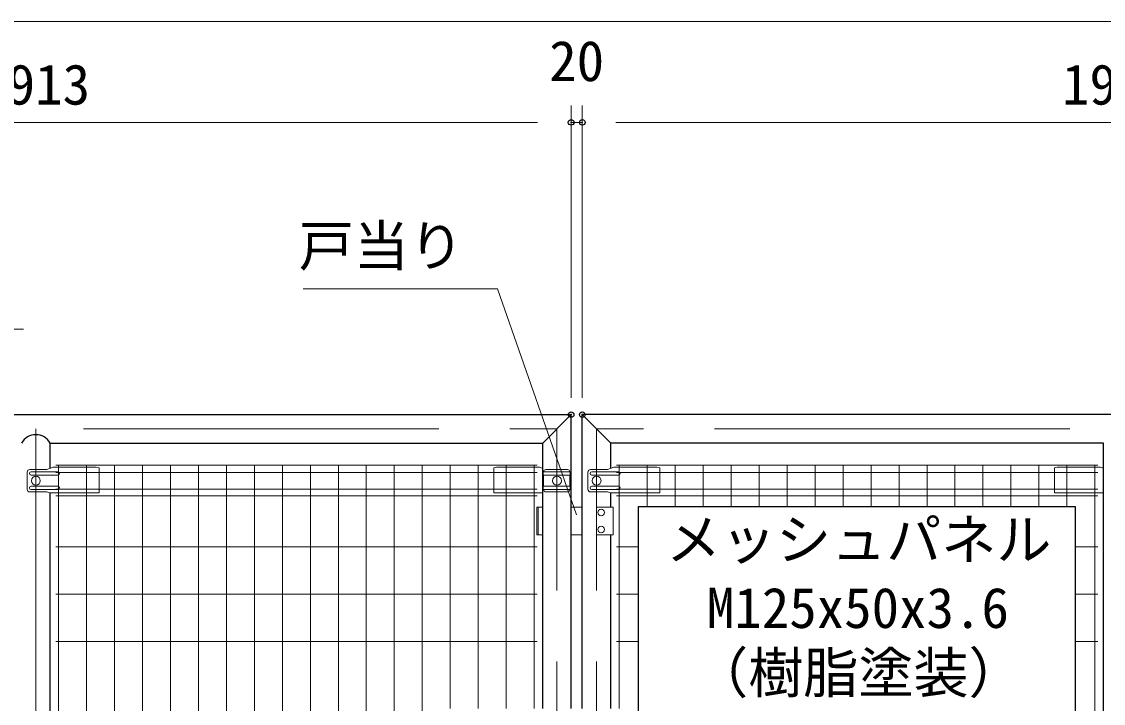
# Model space of a CAD drawing. Units: millimetres, scale not verified. Extents: x -6300 to 6300, y -4454 to 4456.
# Drawn here: x -2313 to -380, y -1096 to 122 of the extents above; entities that cross this region are included whole.
import ezdxf
from ezdxf.enums import TextEntityAlignment as Align

# ---------------------------------------------------------------- set-up
doc = ezdxf.new("R2010")
doc.units = ezdxf.units.MM
doc.header["$LTSCALE"] = 20
doc.header["$PDMODE"] = 32
doc.header["$PDSIZE"] = 10
doc.linetypes.add('DASHED', pattern=[7.5, 6, -1.5])
doc.linetypes.add('USER1', pattern=[50.8, 31.75, -6.35, 6.35, -6.35])
for name, color, linetype, lineweight in [('0-0_D-STR3', 3, 'Continuous', 13), ('0-1_D-BMK', 2, 'USER1', 13), ('0-2_D-STR1', 1, 'Continuous', 25), ('0-6_D-STR-DIM', 7, 'Continuous', 13), ('0-8_Defpoints', 8, 'Continuous', 25), ('0-9_D-STR-TXT', 7, 'Continuous', 13), ('0-A_D-STR2', 7, 'Continuous', 13)]:
    doc.layers.add(name, color=color, linetype=linetype, lineweight=lineweight)
doc.styles.add('ＭＳ ゴシック', font='')
doc.styles.get('ＭＳ ゴシック').set_extended_font_data('MS Gothic')

msp = doc.modelspace()

# ---------------------------------------------------------------- linework, layer by layer
at = {"layer": '0-0_D-STR3'}
for p, q in [((-2256.7, -673.74), (-2268.26, -677.74)), ((-2179.61, -673.74), (-2256.7, -673.74)), ((-2179.61, -673.74), (-2174.61, -674.74)), ((-2174.61, -674.74), (-2174.61, -718.56)), ((-1464.51, -673.74), (-1469.51, -674.74)), ((-1469.51, -674.74), (-1469.51, -718.56)), ((-1464.51, -673.74), (-1387.43, -673.74)), ((-1387.43, -673.74), (-1383.11, -675.23)), ((-1254.8, -673.74), (-1266.36, -677.74)), ((-1177.71, -673.74), (-1254.8, -673.74)), ((-1177.71, -673.74), (-1172.71, -674.74)), ((-1172.71, -674.74), (-1172.71, -718.56)), ((-462.61, -673.74), (-467.61, -674.74)), ((-467.61, -674.74), (-467.61, -718.56)), ((-462.61, -673.74), (-385.53, -673.74)), ((-385.53, -673.74), (-380.01, -675.65)), ((-2303.1, -682.74), (-2303.1, -712.74)), ((-2268.26, -677.74), (-2298.1, -677.74)), ((-2248.61, -681.74), (-2296.02, -681.74)), ((-2248.61, -687.74), (-2296.02, -687.74)), ((-1380.18, -681.74), (-1333.45, -681.74)), ((-1380.18, -687.74), (-1333.45, -687.74)), ((-1380.18, -687.74), (-1380.18, -707.74)), ((-1376.18, -677.74), (-1337.45, -677.74)), ((-1333.45, -687.74), (-1333.45, -707.74)), ((-1301.2, -682.74), (-1301.2, -712.74)), ((-1266.36, -677.74), (-1296.2, -677.74)), ((-1246.71, -681.74), (-1294.12, -681.74)), ((-1246.71, -687.74), (-1294.12, -687.74)), ((-2248.61, -707.74), (-2296.02, -707.74)), ((-2248.61, -713.74), (-2296.02, -713.74)), ((-1380.18, -707.74), (-1333.45, -707.74)), ((-1380.18, -713.74), (-1333.45, -713.74)), ((-1246.71, -707.74), (-1294.12, -707.74)), ((-1246.71, -713.74), (-1294.12, -713.74)), ((-2268.26, -717.74), (-2298.1, -717.74)), ((-2263.01, -719.56), (-2268.26, -717.74)), ((-2263.01, -719.56), (-2175.61, -719.56)), ((-1381.91, -719.56), (-1468.51, -719.56)), ((-1376.18, -717.74), (-1337.45, -717.74)), ((-1266.36, -717.74), (-1296.2, -717.74)), ((-1261.11, -719.56), (-1266.36, -717.74)), ((-1261.11, -719.56), (-1173.71, -719.56)), ((-380.01, -719.56), (-466.61, -719.56)), ((-1392.31, -744.74), (-1392.31, -794.74)), ((-1381.91, -744.74), (-1392.31, -744.74)), ((-1311.11, -744.74), (-1331.11, -744.74)), ((-1256.01, -744.74), (-1285.71, -744.74)), ((-1285.71, -744.74), (-1285.71, -794.74)), ((-1381.91, -794.74), (-1392.31, -794.74)), ((-1311.11, -794.74), (-1331.11, -794.74))]:
    msp.add_line(p, q, dxfattribs=at)
at = {"layer": '0-0_D-STR3', "linetype": 'DASHED'}
msp.add_line((-1390.28, -744.74), (-1390.28, -794.74), dxfattribs=at)
at = {"layer": '0-0_D-STR3'}
msp.add_lwpolyline([(-1256.01, -744.74), (-1256.01, -794.74), (-1285.71, -794.74)], dxfattribs=at)
for centre, radius in [((-2287.61, -697.74), 8), ((-1356.51, -697.74), 8), ((-1285.71, -697.74), 8), ((-1277.51, -754.74), 5.9), ((-1277.51, -784.74), 5.9)]:
    msp.add_circle(centre, radius, dxfattribs=at)
for centre, radius, start, end in [((-2298.1, -682.74), 5, 90, 180), ((-2296.02, -684.74), 3, 90, 270), ((-2248.61, -684.74), 3, 270, 90), ((-1374.92, -684.74), 6.05, 150.26731, 209.73269), ((-1376.18, -681.74), 4, 90, 180), ((-1337.45, -681.74), 4, 0, 90), ((-1338.71, -684.74), 6.05, 330.26731, 29.73269), ((-1296.2, -682.74), 5, 90, 180), ((-1294.12, -684.74), 3, 90, 270), ((-1246.71, -684.74), 3, 270, 90), ((-2298.1, -712.74), 5, 180, 270), ((-2296.02, -710.74), 3, 90, 270), ((-2248.61, -710.74), 3, 270, 90), ((-1374.9, -710.74), 6.07, 150.37394, 209.62606), ((-1376.18, -713.74), 4, 180, 270), ((-1337.45, -713.74), 4, 270, 0), ((-1338.73, -710.74), 6.07, 330.37394, 29.62606), ((-1296.2, -712.74), 5, 180, 270), ((-1294.12, -710.74), 3, 90, 270), ((-1246.71, -710.74), 3, 270, 90), ((-2175.61, -718.56), 1, 270, 0), ((-1468.51, -718.56), 1, 180, 270), ((-1173.71, -718.56), 1, 270, 0), ((-466.61, -718.56), 1, 180, 270)]:
    msp.add_arc(centre, radius, start, end, dxfattribs=at)
at = {"layer": '0-1_D-BMK'}
for p, q in [((-3218.56, -605.14), (-1356.51, -605.14)), ((-2287.61, -605.14), (-2287.61, -1704.34)), ((-1356.51, -1909.74), (-1356.51, -605.14)), ((576.34, -605.14), (-1285.71, -605.14)), ((-1285.71, -1909.74), (-1285.71, -605.14))]:
    msp.add_line(p, q, dxfattribs=at)
at = {"layer": '0-2_D-STR1'}
for p, q in [((-3244.11, -579.74), (-1331.11, -579.74)), ((-1381.91, -630.54), (-1331.11, -579.74)), ((-1331.11, -1104.98), (-1331.11, -579.74)), ((601.89, -579.74), (-1311.11, -579.74)), ((-1311.11, -1104.98), (-1311.11, -579.74)), ((-1260.31, -630.54), (-1311.11, -579.74)), ((-2262.21, -630.54), (-1381.91, -630.54)), ((-2262.21, -675.65), (-2262.21, -630.54)), ((-1381.91, -1104.98), (-1381.91, -630.54)), ((-380.01, -630.54), (-1260.31, -630.54)), ((-1260.31, -675.65), (-1260.31, -630.54)), ((-380.01, -1678.94), (-380.01, -630.54)), ((-2262.21, -1589.65), (-2262.21, -719.56)), ((-1260.31, -744.74), (-1260.31, -719.56)), ((-1260.31, -1104.98), (-1260.31, -794.74))]:
    msp.add_line(p, q, dxfattribs=at)
msp.add_arc((-2287.61, -644.55), 29, 28.87195, 151.12805, dxfattribs=at)
at = {"layer": '0-6_D-STR-DIM'}
for p, q in [((-3261.11, 122.38), (618.89, 122.38)), ((-1331.11, -549.74), (-1331.11, -27.62)), ((-1331.11, -549.74), (-1331.11, -27.62)), ((-1311.11, -549.74), (-1311.11, -27.62)), ((-1311.11, -549.74), (-1311.11, -27.62)), ((-1391.11, -57.62), (-3184.11, -57.62)), ((-1391.11, -57.62), (-1451.11, -57.62)), ((-1311.11, -57.62), (-1331.11, -57.62)), ((541.89, -57.62), (-1251.11, -57.62)), ((-1251.11, -57.62), (-1191.11, -57.62))]:
    msp.add_line(p, q, dxfattribs=at)
at = {"layer": '0-8_Defpoints'}
msp.add_lwpolyline([(-1210.56, -1119.02), (-1210.56, -744.02), (-430.56, -744.02), (-430.56, -1119.02)], close=True, dxfattribs=at)
for p in [(-1331.11, -57.62), (-1311.11, -57.62), (-1331.11, -579.74), (-1331.11, -579.74), (-1311.11, -579.74)]:
    msp.add_point(p, dxfattribs=at)
at = {"layer": '0-9_D-STR-TXT'}
for points in [[(-1810.22, -355.13), (-1462.77, -355.13), (-1321.58, -758.65)], [(-2309.39, -426.86), (-3113.31, -426.86), (-3190.41, -611.85)]]:
    msp.add_lwpolyline(points, dxfattribs=at)
at = {"layer": '0-A_D-STR2'}
for p, q in [((-1392.06, -669.74), (-2252.06, -669.74)), ((-2247.06, -1144.74), (-2247.06, -669.74)), ((-2197.06, -1639.74), (-2197.06, -669.74)), ((-2147.06, -1639.74), (-2147.06, -669.74)), ((-2097.06, -1639.74), (-2097.06, -669.74)), ((-2047.06, -1639.74), (-2047.06, -669.74)), ((-1997.06, -1639.74), (-1997.06, -669.74)), ((-1947.06, -1639.74), (-1947.06, -669.74)), ((-1897.06, -1639.74), (-1897.06, -669.74)), ((-1847.06, -1639.74), (-1847.06, -669.74)), ((-1797.06, -1639.74), (-1797.06, -669.74)), ((-1747.06, -1639.74), (-1747.06, -669.74)), ((-1697.06, -1639.74), (-1697.06, -669.74)), ((-1647.06, -1639.74), (-1647.06, -669.74)), ((-1597.06, -1639.74), (-1597.06, -669.74)), ((-1547.06, -1104.74), (-1547.06, -669.74)), ((-1497.06, -1104.74), (-1497.06, -669.74)), ((-1447.06, -1104.74), (-1447.06, -669.74)), ((-1397.06, -1104.74), (-1397.06, -669.74)), ((-390.16, -669.74), (-1250.16, -669.74)), ((-1245.16, -1104.74), (-1245.16, -669.74)), ((-1195.16, -744.02), (-1195.16, -669.74)), ((-1145.16, -744.02), (-1145.16, -669.74)), ((-1095.16, -744.02), (-1095.16, -669.74)), ((-1045.16, -744.02), (-1045.16, -669.74)), ((-995.16, -744.02), (-995.16, -669.74)), ((-945.16, -744.02), (-945.16, -669.74)), ((-895.16, -744.02), (-895.16, -669.74)), ((-845.16, -744.02), (-845.16, -669.74)), ((-795.16, -744.02), (-795.16, -669.74)), ((-745.16, -744.02), (-745.16, -669.74)), ((-695.16, -744.02), (-695.16, -669.74)), ((-645.16, -744.02), (-645.16, -669.74)), ((-595.16, -744.02), (-595.16, -669.74)), ((-545.16, -744.02), (-545.16, -669.74)), ((-495.16, -744.02), (-495.16, -669.74)), ((-445.16, -744.02), (-445.16, -669.74)), ((-395.16, -1144.74), (-395.16, -669.74)), ((-1392.06, -682.84), (-2252.06, -682.84)), ((-390.16, -682.84), (-1250.16, -682.84)), ((-1392.06, -712.64), (-2252.06, -712.64)), ((-390.16, -712.64), (-1250.16, -712.64)), ((-1392.06, -724.5), (-2252.06, -724.5)), ((-390.16, -724.5), (-1250.16, -724.5)), ((-1392.06, -815.74), (-2252.06, -815.74)), ((-1210.56, -815.74), (-1250.16, -815.74)), ((-390.16, -815.74), (-430.56, -815.74)), ((-1392.06, -900.24), (-2252.06, -900.24)), ((-1210.56, -900.24), (-1250.16, -900.24)), ((-390.16, -900.24), (-430.56, -900.24)), ((-1392.06, -984.74), (-2252.06, -984.74)), ((-1210.56, -984.74), (-1250.16, -984.74)), ((-390.16, -984.74), (-430.56, -984.74))]:
    msp.add_line(p, q, dxfattribs=at)

# ---------------------------------------------------------------- texts
at = {"layer": '0-6_D-STR-DIM', "style": 'ＭＳ ゴシック'}
for s, p in [('20', (-1370.24, -5.5)), ('1913', (-2386.99, -47.5)), ('1913', (-453.99, -47.5))]:
    msp.add_text(s, height=72.14, dxfattribs=at).set_placement(p, align=Align.BOTTOM_LEFT)
at = {"layer": '0-9_D-STR-TXT', "style": 'ＭＳ ゴシック'}
for s, p in [('戸当り', (-1817.84, -335.87)), ('メッシュパネル', (-1161.68, -860.43)), ('M125x50x3.6', (-1088.58, -982.52)), ('（樹脂塗装）', (-1112.95, -1098.52))]:
    msp.add_text(s, height=72.14, dxfattribs=at).set_placement(p, align=Align.BOTTOM_LEFT)

doc.saveas('drawing.dxf')
